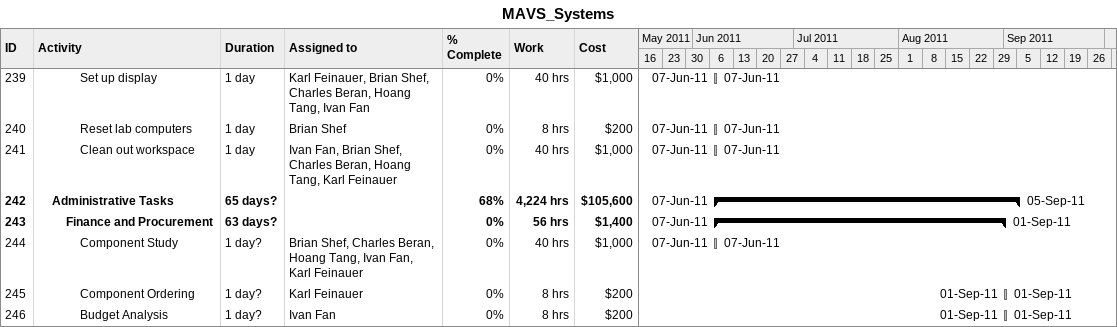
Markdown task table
MAVS_Systems

| ID | Level | Task | Duration | Start | Finish | Resources | % complete | Work (h) | Cost ($) |
|---|---|---|---|---|---|---|---|---|---|
| 239 | 4 | Set up display | 1d | 2011-06-07 | 2011-06-07 | Karl Feinauer, Brian Shef, Charles Beran, Hoang Tang, Ivan Fan | 0 | 40 | 1000 |
| 240 | 4 | Reset lab computers | 1d | 2011-06-07 | 2011-06-07 | Brian Shef | 0 | 8 | 200 |
| 241 | 4 | Clean out workspace | 1d | 2011-06-07 | 2011-06-07 | Ivan Fan, Brian Shef, Charles Beran, Hoang Tang, Karl Feinauer | 0 | 40 | 1000 |
| 242 | 2 | **Administrative Tasks** | 65d? | 2011-06-07 | 2011-09-05 |  | 68 | 4224 | 105600 |
| 243 | 3 | **Finance and Procurement** | 63d? | 2011-06-07 | 2011-09-01 |  | 0 | 56 | 1400 |
| 244 | 4 | Component Study | 1d? | 2011-06-07 | 2011-06-07 | Brian Shef, Charles Beran, Hoang Tang, Ivan Fan, Karl Feinauer | 0 | 40 | 1000 |
| 245 | 4 | Component Ordering | 1d? | 2011-09-01 | 2011-09-01 | Karl Feinauer | 0 | 8 | 200 |
| 246 | 4 | Budget Analysis | 1d? | 2011-09-01 | 2011-09-01 | Ivan Fan | 0 | 8 | 200 |
